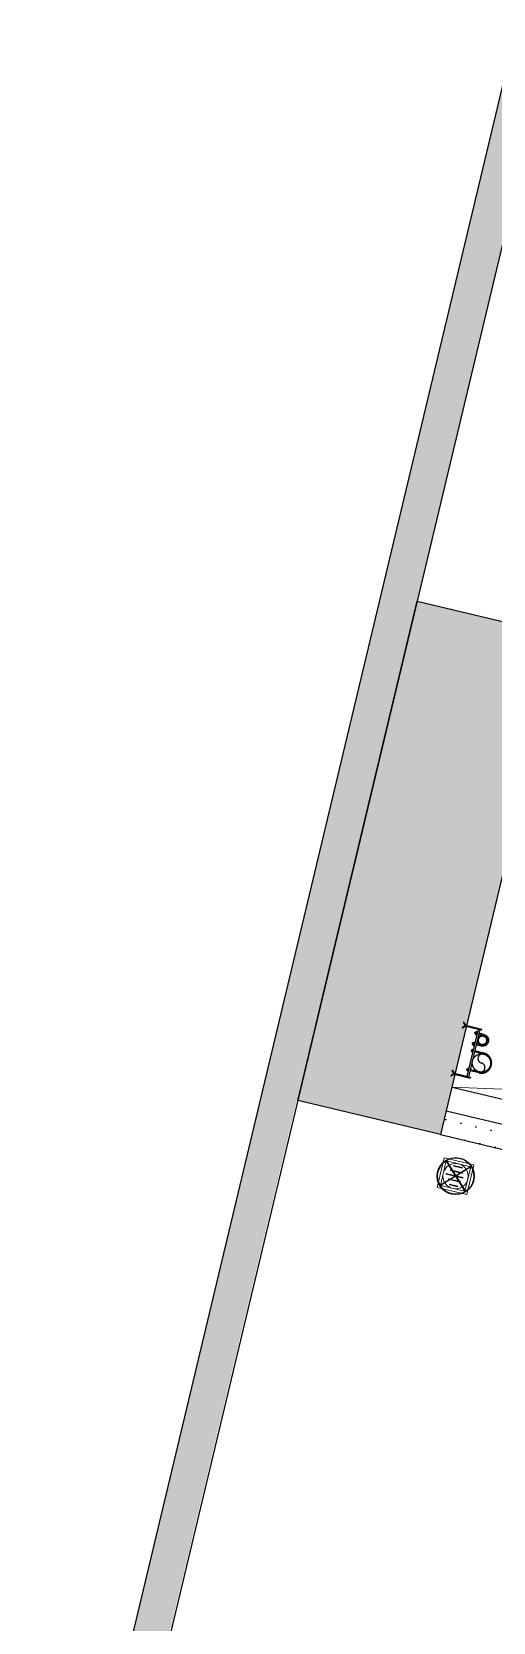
# Model space of a CAD drawing. Header units: millimetres. Extents: x 783817721 to 783927949, y 1443754877 to 1443839643.
# Drawn here: x 783887193 to 783889076, y 1443794551 to 1443801055 of the extents above; entities that cross this region are included whole.
import ezdxf

# ---------------------------------------------------------------- set-up
doc = ezdxf.new("R2010")
doc.units = ezdxf.units.MM
doc.header["$LTSCALE"] = 700
doc.linetypes.add('HIDDEN', pattern=[9.524999999999999, 6.35, -3.175])
doc.layers.get('0').update_dxf_attribs({"linetype": 'CONTINUOUS'})
for name, color, linetype in [('A-COL', 31, 'CONTINUOUS'), ('A-HATCH', 8, 'CONTINUOUS'), ('A-LOW WALL HT', 2, 'CONTINUOUS'), ('A-SERVICE', 254, 'HIDDEN'), ('A-SILL', 2, 'CONTINUOUS'), ('A-Title', 2, 'CONTINUOUS'), ('A-WALL 150', 6, 'CONTINUOUS'), ('LCS-PHE-COMMENTS', 1, 'CONTINUOUS'), ('PL-CLAMP', 31, 'CONTINUOUS')]:
    doc.layers.add(name, color=color, linetype=linetype)
doc.layers.add('A-CUTOUT BELOW', color=8, linetype='HIDDEN', lineweight=5)
doc.layers.add('A-PLUM-ELEM', color=24, linetype='CONTINUOUS', lineweight=13)

# ---------------------------------------------------------------- blocks, each defined once
blk = doc.blocks.new('col-2 -15')
at = {"layer": 'A-COL', "ltscale": 0.1}
h = blk.add_hatch(color=250, dxfattribs=at)
h.dxf.hatch_style = 1
h.paths.add_polyline_path([(61700.00008374453, 22800.00000071526), (62300.00008398294, 22800.00000047684), (62300.0000846386, 20700.00000023842), (61700.00008457899, 20700.00000023842)])
blk.add_lwpolyline([(61700.00008374453, 22800.00000071526), (62300.00008398294, 22800.00000047684), (62300.0000846386, 20700.00000023842), (61700.00008457899, 20700.00000023842)], close=True, dxfattribs=at)
blk = doc.blocks.new('*U452')
at = {"color": 250, "linetype": 'Continuous'}
for p, q in [((-24.99999999953434, -2.7e-15), (-24.64632800531362, 4.042489391964545)), ((-24.64632800531362, 4.042489391964545), (-24.62019382483952, 4.341204441673256)), ((-24.62019382483953, 4.341204441673256), (-23.65393896916322, 7.947316656117362)), ((-23.65393896916322, 7.947316656117362), (-23.49231551918203, 8.550503583141717)), ((-23.49231551918203, 8.550503583141717), (-22.07893514200895, 11.58150758330182)), ((-22.07893514200895, 11.58150758330182), (-21.65063509414529, 12.5)), ((-21.62540819258018, 4.042489391964545), (-21.99999999953433, -2.7e-15)), ((-21.65063509414529, 12.5), (-20.0252404226787, 14.82130416022426)), ((-21.54041643314533, 4.341204441673256), (-21.62540819258018, 4.042489391964545)), ((-20.51438904643017, 7.947316656117362), (-21.54041643314533, 4.341204441673256)), ((-20.21403764498838, 8.550503583141717), (-20.51438904643017, 7.947316656117362)), ((-18.70477698558585, 11.58150758330182), (-20.21403764498838, 8.550503583141717)), ((-20.0252404226787, 14.82130416022426), (-19.15111107750878, 16.06969024216348)), ((-19.15111107750878, 16.06969024216348), (-17.66442231950698, 17.55637900016527)), ((-18.01116370929047, 12.5), (-18.70477698558585, 11.58150758330182)), ((-16.25819617838884, 14.82130416022426), (-18.01116370929047, 12.5)), ((-17.66442231950698, 17.55637900016527), (-16.0696902416978, 19.15111107797444)), ((-14.88878188071935, 16.06969024216348), (-16.25819617838884, 14.82130416022426)), ((-16.0696902416978, 19.15111107797444), (-15.29494660894008, 19.69359240981138)), ((-15.29494660894008, 19.69359240981138), (-13.20046510172812, 21.16016414980203)), ((-13.25796199987798, 17.55637900016527), (-14.88878188071935, 16.06969024216348)), ((-10.68238126020549, 19.15111107797444), (-13.25796199987798, 17.55637900016527)), ((-13.20046510172812, 21.16016414980203), (-12.49999999953433, 21.65063509461096)), ((-12.49999999953433, 21.65063509461096), (-11.95204248819774, 21.90615187849076)), ((-11.95204248819774, 21.90615187849076), (-8.550503582676045, 23.4923155196477)), ((-9.806243826618182, 19.69359240981138), (-10.68238126020549, 19.15111107797444)), ((-6.020585781120161, 21.16016414980203), (-9.806243826618182, 19.69359240981138)), ((-8.550503582676045, 23.4923155196477), (-4.341204441207588, 24.62019382530519)), ((-3.396797971211404, 21.65063509461096), (-6.020585781120161, 21.16016414980203)), ((-4.341204441207588, 24.62019382530519), (4.656675e-10, 25)), ((-2.029903907726982, 21.90615187849076), (-3.396797971211404, 21.65063509461096)), ((4.656675e-10, 25), (4.341204442138963, 24.62019382530519)), ((3.396797972142723, 21.65063509461096), (2.029903908658303, 21.90615187849076)), ((6.020585782051481, 21.16016414980203), (3.396797972142723, 21.65063509461096)), ((4.341204442138937, 24.62019382530519), (8.550503583607394, 23.4923155196477)), ((9.806243827549505, 19.69359240981138), (6.020585782051481, 21.16016414980203)), ((8.550503583607393, 23.4923155196477), (11.95204248912907, 21.90615187849076)), ((10.68238126113681, 19.15111107797444), (9.806243827549505, 19.69359240981138)), ((13.25796200080931, 17.55637900016527), (10.68238126113681, 19.15111107797444)), ((11.95204248912907, 21.90615187849076), (12.50000000046566, 21.65063509461096)), ((12.50000000046566, 21.65063509461096), (13.20046510265946, 21.16016414980203)), ((13.20046510265946, 21.16016414980203), (15.29494660987142, 19.69359240981138)), ((14.88878188165068, 16.06969024216348), (13.25796200080931, 17.55637900016527)), ((16.25819617932016, 14.82130416022426), (14.88878188165068, 16.06969024216348)), ((15.29494660987142, 19.69359240981138), (16.06969024262914, 19.15111107797444)), ((16.06969024262914, 19.15111107797444), (17.66442232043832, 17.55637900016527)), ((18.0111637102218, 12.5), (16.25819617932016, 14.82130416022426)), ((17.66442232043832, 17.55637900016527), (19.15111107844011, 16.06969024216348)), ((18.70477698651718, 11.58150758330182), (18.0111637102218, 12.5)), ((20.21403764591971, 8.550503583141717), (18.70477698651718, 11.58150758330182)), ((19.15111107844011, 16.06969024216348), (20.02524042361004, 14.82130416022426)), ((20.02524042361004, 14.82130416022426), (21.65063509507664, 12.5)), ((20.5143890473615, 7.947316656117362), (20.21403764591971, 8.550503583141717)), ((21.54041643407666, 4.341204441673256), (20.5143890473615, 7.947316656117362)), ((21.62540819351151, 4.042489391964545), (21.54041643407666, 4.341204441673256)), ((22.00000000046566, -2.7e-15), (21.62540819351151, 4.042489391964545)), ((21.65063509507664, 12.5), (22.07893514294028, 11.58150758330182)), ((22.07893514294028, 11.58150758330182), (23.49231552011337, 8.550503583141717)), ((23.49231552011337, 8.550503583141717), (23.65393897009456, 7.947316656117362)), ((23.65393897009456, 7.947316656117362), (24.62019382577086, 4.341204441673256)), ((24.62019382577086, 4.341204441673256), (24.64632800624496, 4.042489391964545)), ((24.64632800624496, 4.042489391964545), (25.00000000046566, -2.7e-15)), ((-24.64632800531364, -4.042489391964549), (-24.99999999953434, -2.7e-15)), ((-24.62019382483954, -4.341204441673265), (-24.64632800531364, -4.042489391964549)), ((-23.65393896916323, -7.947316656117367), (-24.62019382483954, -4.341204441673265)), ((-23.49231551918204, -8.550503583141722), (-23.65393896916323, -7.947316656117367)), ((-22.07893514200895, -11.58150758330183), (-23.49231551918204, -8.550503583141722)), ((-21.6506350941453, -12.5), (-22.07893514200895, -11.58150758330183)), ((-21.99999999953433, -2.7e-15), (-21.62540819258019, -4.042489391964549)), ((-20.02524042267872, -14.82130416022426), (-21.6506350941453, -12.5)), ((-21.62540819258019, -4.042489391964549), (-21.54041643314533, -4.341204441673265)), ((-21.54041643314533, -4.341204441673265), (-20.51438904643017, -7.947316656117367)), ((-20.51438904643017, -7.947316656117367), (-20.21403764498838, -8.550503583141722)), ((-20.21403764498838, -8.550503583141722), (-18.70477698558585, -11.58150758330183)), ((-19.15111107750879, -16.06969024216348), (-20.02524042267872, -14.82130416022426)), ((-17.664422319507, -17.55637900016527), (-19.15111107750879, -16.06969024216348)), ((-18.70477698558585, -11.58150758330183), (-18.01116370929047, -12.5)), ((-18.01116370929047, -12.5), (-16.25819617838884, -14.82130416022426)), ((-16.06969024169782, -19.15111107797444), (-17.664422319507, -17.55637900016527)), ((-16.25819617838884, -14.82130416022426), (-14.88878188071935, -16.06969024216348)), ((-15.29494660894011, -19.69359240981136), (-16.06969024169782, -19.15111107797444)), ((-13.20046510172814, -21.16016414980202), (-15.29494660894011, -19.69359240981136)), ((-14.88878188071935, -16.06969024216348), (-13.25796199987798, -17.55637900016527)), ((-13.25796199987798, -17.55637900016527), (-10.68238126020548, -19.15111107797444)), ((-12.49999999953434, -21.65063509461096), (-13.20046510172814, -21.16016414980202)), ((-11.95204248819776, -21.90615187849076), (-12.49999999953434, -21.65063509461096)), ((-8.550503582676061, -23.4923155196477), (-11.95204248819776, -21.90615187849076)), ((-10.68238126020548, -19.15111107797444), (-9.806243826618175, -19.69359240981136)), ((-9.806243826618175, -19.69359240981136), (-6.020585781120152, -21.16016414980202)), ((-4.341204441207601, -24.6201938253052), (-8.550503582676061, -23.4923155196477)), ((-6.020585781120152, -21.16016414980202), (-3.396797971211376, -21.65063509461096)), ((4.656551e-10, -25), (-4.341204441207601, -24.6201938253052)), ((-3.396797971211376, -21.65063509461096), (-2.029903907726974, -21.90615187849076)), ((4.341204442138871, -24.6201938253052), (4.656551e-10, -25)), ((2.02990390865831, -21.90615187849076), (3.396797972142703, -21.65063509461096)), ((3.396797972142703, -21.65063509461096), (6.020585782051473, -21.16016414980202)), ((8.550503583607357, -23.4923155196477), (4.341204442138899, -24.6201938253052)), ((6.020585782051481, -21.16016414980202), (9.806243827549501, -19.69359240981136)), ((11.95204248912907, -21.90615187849076), (8.550503583607362, -23.4923155196477)), ((9.806243827549501, -19.69359240981136), (10.6823812611368, -19.15111107797444)), ((10.6823812611368, -19.15111107797444), (13.25796200080929, -17.55637900016527)), ((12.50000000046565, -21.65063509461096), (11.95204248912907, -21.90615187849076)), ((13.20046510265945, -21.16016414980202), (12.50000000046565, -21.65063509461096)), ((15.29494660987141, -19.69359240981136), (13.20046510265945, -21.16016414980202)), ((13.2579620008093, -17.55637900016527), (14.88878188165067, -16.06969024216348)), ((14.88878188165067, -16.06969024216348), (16.25819617932014, -14.82130416022426)), ((16.06969024262912, -19.15111107797444), (15.29494660987141, -19.69359240981136)), ((17.6644223204383, -17.55637900016527), (16.06969024262912, -19.15111107797444)), ((16.25819617932014, -14.82130416022426), (18.01116371022178, -12.5)), ((19.15111107844009, -16.06969024216348), (17.6644223204383, -17.55637900016527)), ((18.01116371022178, -12.5), (18.70477698651717, -11.58150758330183)), ((18.70477698651717, -11.58150758330183), (20.2140376459197, -8.550503583141722)), ((20.02524042361002, -14.82130416022426), (19.15111107844009, -16.06969024216348)), ((21.65063509507661, -12.5), (20.02524042361002, -14.82130416022426)), ((20.2140376459197, -8.550503583141722), (20.51438904736149, -7.947316656117367)), ((20.51438904736149, -7.947316656117367), (21.54041643407664, -4.341204441673265)), ((21.54041643407664, -4.341204441673265), (21.6254081935115, -4.042489391964549)), ((21.6254081935115, -4.042489391964549), (22.00000000046566, -2.7e-15)), ((22.07893514294026, -11.58150758330183), (21.65063509507661, -12.5)), ((23.49231552011335, -8.550503583141722), (22.07893514294026, -11.58150758330183)), ((23.65393897009453, -7.947316656117367), (23.49231552011335, -8.550503583141722)), ((24.62019382577084, -4.341204441673265), (23.65393897009453, -7.947316656117367)), ((24.64632800624494, -4.042489391964549), (24.62019382577084, -4.341204441673265)), ((25.00000000046566, -2.7e-15), (24.64632800624494, -4.042489391964549))]:
    blk.add_line(p, q, dxfattribs=at)
at = {"color": 250, "linetype": 'Continuous', "extrusion": (0, 0, -1)}
for points in [[(24.64632800531362, 4.042489391964545), (21.99999999953433, -2.7e-15), (24.99999999953434, -2.7e-15)], [(24.62019382483952, 4.341204441673256), (21.62540819258018, 4.042489391964545), (24.64632800531362, 4.042489391964545)], [(24.64632800531362, 4.042489391964545), (21.62540819258018, 4.042489391964545), (21.99999999953433, -2.7e-15)], [(23.65393896916322, 7.947316656117362), (21.54041643314533, 4.341204441673256), (24.62019382483953, 4.341204441673256)], [(24.62019382483952, 4.341204441673256), (21.54041643314533, 4.341204441673256), (21.62540819258018, 4.042489391964545)], [(23.49231551918203, 8.550503583141717), (20.51438904643017, 7.947316656117362), (23.65393896916322, 7.947316656117362)], [(23.65393896916322, 7.947316656117362), (20.51438904643017, 7.947316656117362), (21.54041643314533, 4.341204441673256)], [(22.07893514200895, 11.58150758330182), (20.21403764498838, 8.550503583141717), (23.49231551918203, 8.550503583141717)], [(23.49231551918203, 8.550503583141717), (20.21403764498838, 8.550503583141717), (20.51438904643017, 7.947316656117362)], [(21.65063509414529, 12.5), (18.70477698558585, 11.58150758330182), (22.07893514200895, 11.58150758330182)], [(22.07893514200895, 11.58150758330182), (18.70477698558585, 11.58150758330182), (20.21403764498838, 8.550503583141717)], [(20.0252404226787, 14.82130416022426), (18.01116370929047, 12.5), (21.65063509414529, 12.5)], [(21.65063509414529, 12.5), (18.01116370929047, 12.5), (18.70477698558585, 11.58150758330182)], [(19.15111107750878, 16.06969024216348), (16.25819617838884, 14.82130416022426), (20.0252404226787, 14.82130416022426)], [(20.0252404226787, 14.82130416022426), (16.25819617838884, 14.82130416022426), (18.01116370929047, 12.5)], [(17.66442231950698, 17.55637900016527), (14.88878188071935, 16.06969024216348), (19.15111107750878, 16.06969024216348)], [(19.15111107750878, 16.06969024216348), (14.88878188071935, 16.06969024216348), (16.25819617838884, 14.82130416022426)], [(16.0696902416978, 19.15111107797444), (13.25796199987798, 17.55637900016527), (17.66442231950698, 17.55637900016527)], [(17.66442231950698, 17.55637900016527), (13.25796199987798, 17.55637900016527), (14.88878188071935, 16.06969024216348)], [(15.29494660894008, 19.69359240981138), (10.68238126020549, 19.15111107797444), (16.0696902416978, 19.15111107797444)], [(16.0696902416978, 19.15111107797444), (10.68238126020549, 19.15111107797444), (13.25796199987798, 17.55637900016527)], [(13.20046510172812, 21.16016414980203), (9.806243826618182, 19.69359240981138), (15.29494660894008, 19.69359240981138)], [(15.29494660894008, 19.69359240981138), (9.806243826618182, 19.69359240981138), (10.68238126020549, 19.15111107797444)], [(12.49999999953433, 21.65063509461096), (6.020585781120161, 21.16016414980203), (13.20046510172812, 21.16016414980203)], [(13.20046510172812, 21.16016414980203), (6.020585781120161, 21.16016414980203), (9.806243826618182, 19.69359240981138)], [(11.95204248819774, 21.90615187849076), (3.396797971211404, 21.65063509461096), (12.49999999953433, 21.65063509461096)], [(12.49999999953433, 21.65063509461096), (3.396797971211404, 21.65063509461096), (6.020585781120161, 21.16016414980203)], [(8.550503582676045, 23.4923155196477), (-11.95204248912907, 21.90615187849076), (11.95204248819774, 21.90615187849076)], [(11.95204248819774, 21.90615187849076), (2.029903907726982, 21.90615187849076), (3.396797971211404, 21.65063509461096)], [(4.341204441207588, 24.62019382530519), (-8.550503583607394, 23.4923155196477), (8.550503582676045, 23.4923155196477)], [(8.550503582676045, 23.4923155196477), (-8.550503583607393, 23.4923155196477), (-11.95204248912907, 21.90615187849076)], [(-4.656675e-10, 25), (-4.341204442138963, 24.62019382530519), (4.341204441207588, 24.62019382530519)], [(4.341204441207588, 24.62019382530519), (-4.341204442138937, 24.62019382530519), (-8.550503583607394, 23.4923155196477)], [(-2.029903908658303, 21.90615187849076), (-12.50000000046566, 21.65063509461096), (-3.396797972142723, 21.65063509461096)], [(-2.029903908658303, 21.90615187849076), (-11.95204248912907, 21.90615187849076), (-12.50000000046566, 21.65063509461096)], [(-3.396797972142723, 21.65063509461096), (-13.20046510265946, 21.16016414980203), (-6.020585782051481, 21.16016414980203)], [(-3.396797972142723, 21.65063509461096), (-12.50000000046566, 21.65063509461096), (-13.20046510265946, 21.16016414980203)], [(-6.020585782051481, 21.16016414980203), (-15.29494660987142, 19.69359240981138), (-9.806243827549505, 19.69359240981138)], [(-6.020585782051481, 21.16016414980203), (-13.20046510265946, 21.16016414980203), (-15.29494660987142, 19.69359240981138)], [(-9.806243827549505, 19.69359240981138), (-16.06969024262914, 19.15111107797444), (-10.68238126113681, 19.15111107797444)], [(-9.806243827549505, 19.69359240981138), (-15.29494660987142, 19.69359240981138), (-16.06969024262914, 19.15111107797444)], [(-10.68238126113681, 19.15111107797444), (-17.66442232043832, 17.55637900016527), (-13.25796200080931, 17.55637900016527)], [(-10.68238126113681, 19.15111107797444), (-16.06969024262914, 19.15111107797444), (-17.66442232043832, 17.55637900016527)], [(-13.25796200080931, 17.55637900016527), (-19.15111107844011, 16.06969024216348), (-14.88878188165068, 16.06969024216348)], [(-13.25796200080931, 17.55637900016527), (-17.66442232043832, 17.55637900016527), (-19.15111107844011, 16.06969024216348)], [(-14.88878188165068, 16.06969024216348), (-20.02524042361004, 14.82130416022426), (-16.25819617932016, 14.82130416022426)], [(-14.88878188165068, 16.06969024216348), (-19.15111107844011, 16.06969024216348), (-20.02524042361004, 14.82130416022426)], [(-16.25819617932016, 14.82130416022426), (-21.65063509507664, 12.5), (-18.0111637102218, 12.5)], [(-16.25819617932016, 14.82130416022426), (-20.02524042361004, 14.82130416022426), (-21.65063509507664, 12.5)], [(-18.0111637102218, 12.5), (-22.07893514294028, 11.58150758330182), (-18.70477698651718, 11.58150758330182)], [(-18.0111637102218, 12.5), (-21.65063509507664, 12.5), (-22.07893514294028, 11.58150758330182)], [(-18.70477698651718, 11.58150758330182), (-23.49231552011337, 8.550503583141717), (-20.21403764591971, 8.550503583141717)], [(-18.70477698651718, 11.58150758330182), (-22.07893514294028, 11.58150758330182), (-23.49231552011337, 8.550503583141717)], [(-20.21403764591971, 8.550503583141717), (-23.65393897009456, 7.947316656117362), (-20.5143890473615, 7.947316656117362)], [(-20.21403764591971, 8.550503583141717), (-23.49231552011337, 8.550503583141717), (-23.65393897009456, 7.947316656117362)], [(-20.5143890473615, 7.947316656117362), (-24.62019382577086, 4.341204441673256), (-21.54041643407666, 4.341204441673256)], [(-20.5143890473615, 7.947316656117362), (-23.65393897009456, 7.947316656117362), (-24.62019382577086, 4.341204441673256)], [(-21.54041643407666, 4.341204441673256), (-24.64632800624496, 4.042489391964545), (-21.62540819351151, 4.042489391964545)], [(-21.54041643407666, 4.341204441673256), (-24.62019382577086, 4.341204441673256), (-24.64632800624496, 4.042489391964545)], [(-21.62540819351151, 4.042489391964545), (-25.00000000046566, -2.7e-15), (-22.00000000046566, -2.7e-15)], [(-21.62540819351151, 4.042489391964545), (-24.64632800624496, 4.042489391964545), (-25.00000000046566, -2.7e-15)], [(24.99999999953434, -2.7e-15), (21.62540819258019, -4.042489391964549), (24.64632800531364, -4.042489391964549)], [(24.99999999953434, -2.7e-15), (21.99999999953433, -2.7e-15), (21.62540819258019, -4.042489391964549)], [(24.64632800531364, -4.042489391964549), (21.54041643314533, -4.341204441673265), (24.62019382483954, -4.341204441673265)], [(24.64632800531364, -4.042489391964549), (21.62540819258019, -4.042489391964549), (21.54041643314533, -4.341204441673265)], [(24.62019382483954, -4.341204441673265), (20.51438904643017, -7.947316656117367), (23.65393896916323, -7.947316656117367)], [(24.62019382483954, -4.341204441673265), (21.54041643314533, -4.341204441673265), (20.51438904643017, -7.947316656117367)], [(23.65393896916323, -7.947316656117367), (20.21403764498838, -8.550503583141722), (23.49231551918204, -8.550503583141722)], [(23.65393896916323, -7.947316656117367), (20.51438904643017, -7.947316656117367), (20.21403764498838, -8.550503583141722)], [(23.49231551918204, -8.550503583141722), (18.70477698558585, -11.58150758330183), (22.07893514200895, -11.58150758330183)], [(23.49231551918204, -8.550503583141722), (20.21403764498838, -8.550503583141722), (18.70477698558585, -11.58150758330183)], [(22.07893514200895, -11.58150758330183), (18.01116370929047, -12.5), (21.6506350941453, -12.5)], [(22.07893514200895, -11.58150758330183), (18.70477698558585, -11.58150758330183), (18.01116370929047, -12.5)], [(21.6506350941453, -12.5), (16.25819617838884, -14.82130416022426), (20.02524042267872, -14.82130416022426)], [(21.6506350941453, -12.5), (18.01116370929047, -12.5), (16.25819617838884, -14.82130416022426)], [(20.02524042267872, -14.82130416022426), (14.88878188071935, -16.06969024216348), (19.15111107750879, -16.06969024216348)], [(20.02524042267872, -14.82130416022426), (16.25819617838884, -14.82130416022426), (14.88878188071935, -16.06969024216348)], [(19.15111107750879, -16.06969024216348), (13.25796199987798, -17.55637900016527), (17.664422319507, -17.55637900016527)], [(19.15111107750879, -16.06969024216348), (14.88878188071935, -16.06969024216348), (13.25796199987798, -17.55637900016527)], [(17.664422319507, -17.55637900016527), (10.68238126020548, -19.15111107797444), (16.06969024169782, -19.15111107797444)], [(17.664422319507, -17.55637900016527), (13.25796199987798, -17.55637900016527), (10.68238126020548, -19.15111107797444)], [(16.06969024169782, -19.15111107797444), (9.806243826618175, -19.69359240981136), (15.29494660894011, -19.69359240981136)], [(16.06969024169782, -19.15111107797444), (10.68238126020548, -19.15111107797444), (9.806243826618175, -19.69359240981136)], [(15.29494660894011, -19.69359240981136), (6.020585781120152, -21.16016414980202), (13.20046510172814, -21.16016414980202)], [(15.29494660894011, -19.69359240981136), (9.806243826618175, -19.69359240981136), (6.020585781120152, -21.16016414980202)], [(13.20046510172814, -21.16016414980202), (3.396797971211376, -21.65063509461096), (12.49999999953434, -21.65063509461096)], [(13.20046510172814, -21.16016414980202), (6.020585781120152, -21.16016414980202), (3.396797971211376, -21.65063509461096)], [(12.49999999953434, -21.65063509461096), (2.029903907726974, -21.90615187849076), (11.95204248819776, -21.90615187849076)], [(12.49999999953434, -21.65063509461096), (3.396797971211376, -21.65063509461096), (2.029903907726974, -21.90615187849076)], [(11.95204248819776, -21.90615187849076), (-8.550503583607362, -23.4923155196477), (8.550503582676061, -23.4923155196477)], [(11.95204248819776, -21.90615187849076), (-11.95204248912907, -21.90615187849076), (-8.550503583607362, -23.4923155196477)], [(8.550503582676061, -23.4923155196477), (-4.341204442138899, -24.6201938253052), (4.341204441207601, -24.6201938253052)], [(8.550503582676061, -23.4923155196477), (-8.550503583607357, -23.4923155196477), (-4.341204442138899, -24.6201938253052)], [(4.341204441207601, -24.6201938253052), (-4.341204442138871, -24.6201938253052), (-4.656551e-10, -25)], [(-3.396797972142703, -21.65063509461096), (-11.95204248912907, -21.90615187849076), (-2.02990390865831, -21.90615187849076)], [(-6.020585782051473, -21.16016414980202), (-12.50000000046565, -21.65063509461096), (-3.396797972142703, -21.65063509461096)], [(-3.396797972142703, -21.65063509461096), (-12.50000000046565, -21.65063509461096), (-11.95204248912907, -21.90615187849076)], [(-9.806243827549501, -19.69359240981136), (-13.20046510265945, -21.16016414980202), (-6.020585782051481, -21.16016414980202)], [(-6.020585782051473, -21.16016414980202), (-13.20046510265945, -21.16016414980202), (-12.50000000046565, -21.65063509461096)], [(-10.6823812611368, -19.15111107797444), (-15.29494660987141, -19.69359240981136), (-9.806243827549501, -19.69359240981136)], [(-9.806243827549501, -19.69359240981136), (-15.29494660987141, -19.69359240981136), (-13.20046510265945, -21.16016414980202)], [(-13.25796200080929, -17.55637900016527), (-16.06969024262912, -19.15111107797444), (-10.6823812611368, -19.15111107797444)], [(-10.6823812611368, -19.15111107797444), (-16.06969024262912, -19.15111107797444), (-15.29494660987141, -19.69359240981136)], [(-14.88878188165067, -16.06969024216348), (-17.6644223204383, -17.55637900016527), (-13.2579620008093, -17.55637900016527)], [(-13.25796200080929, -17.55637900016527), (-17.6644223204383, -17.55637900016527), (-16.06969024262912, -19.15111107797444)], [(-16.25819617932014, -14.82130416022426), (-19.15111107844009, -16.06969024216348), (-14.88878188165067, -16.06969024216348)], [(-14.88878188165067, -16.06969024216348), (-19.15111107844009, -16.06969024216348), (-17.6644223204383, -17.55637900016527)], [(-18.01116371022178, -12.5), (-20.02524042361002, -14.82130416022426), (-16.25819617932014, -14.82130416022426)], [(-16.25819617932014, -14.82130416022426), (-20.02524042361002, -14.82130416022426), (-19.15111107844009, -16.06969024216348)], [(-18.70477698651717, -11.58150758330183), (-21.65063509507661, -12.5), (-18.01116371022178, -12.5)], [(-18.01116371022178, -12.5), (-21.65063509507661, -12.5), (-20.02524042361002, -14.82130416022426)], [(-20.2140376459197, -8.550503583141722), (-22.07893514294026, -11.58150758330183), (-18.70477698651717, -11.58150758330183)], [(-18.70477698651717, -11.58150758330183), (-22.07893514294026, -11.58150758330183), (-21.65063509507661, -12.5)], [(-20.51438904736149, -7.947316656117367), (-23.49231552011335, -8.550503583141722), (-20.2140376459197, -8.550503583141722)], [(-20.2140376459197, -8.550503583141722), (-23.49231552011335, -8.550503583141722), (-22.07893514294026, -11.58150758330183)], [(-21.54041643407664, -4.341204441673265), (-23.65393897009453, -7.947316656117367), (-20.51438904736149, -7.947316656117367)], [(-20.51438904736149, -7.947316656117367), (-23.65393897009453, -7.947316656117367), (-23.49231552011335, -8.550503583141722)], [(-21.6254081935115, -4.042489391964549), (-24.62019382577084, -4.341204441673265), (-21.54041643407664, -4.341204441673265)], [(-21.54041643407664, -4.341204441673265), (-24.62019382577084, -4.341204441673265), (-23.65393897009453, -7.947316656117367)], [(-22.00000000046566, -2.7e-15), (-24.64632800624494, -4.042489391964549), (-21.6254081935115, -4.042489391964549)], [(-21.6254081935115, -4.042489391964549), (-24.64632800624494, -4.042489391964549), (-24.62019382577084, -4.341204441673265)], [(-22.00000000046566, -2.7e-15), (-25.00000000046566, -2.7e-15), (-24.64632800624494, -4.042489391964549)]]:
    blk.add_solid(points, dxfattribs=at)
blk = doc.blocks.new('HWS')
at = {"linetype": 'ByBlock'}
for radius in [25, 22]:
    blk.add_circle((4.656613e-10, 0), radius, dxfattribs=at)
at = {"layer": 'PL-CLAMP', "linetype": 'Continuous'}
for p, q in [((-36.30854811004247, 39.19999996080878), (-36.30854811004247, 34.99999994272366)), ((-21.49145191130811, 40.99999996721453), (-34.50854812096805, 40.99999996721453)), ((-31.00000001539593, 34.99999994272366), (-31.00000001539593, 45.68196207418804)), ((-30.99999999953434, -2.91038e-11), (-30.99999999965076, 25.00000000090222)), ((-26.80000000595465, 47.48196208085572), (-29.2000000263215, 47.48196208085572)), ((-25.00000001688022, 34.99999994272366), (-25.00000001688022, 45.68196207418804)), ((-24.99999999953434, 0), (-24.99999999965075, 25.00000000093133)), ((-19.69145192220457, 39.19999996080878), (-19.69145192220457, 34.99999994272366)), ((19.6914519231359, 39.199999992823), (19.6914519231359, 34.99999997473788)), ((21.49145191223943, 40.99999999921418), (34.50854812189938, 40.99999999921418)), ((25.00000001781155, 34.99999997473788), (25.00000001781155, 45.68196210618772)), ((25.00000000040746, 0), (25.00000000058208, 25.00000000093133)), ((26.80000000688597, 47.4819621128554), (29.20000002722373, 47.4819621128554)), ((31.00000001632725, 34.99999997473788), (31.00000001632725, 45.68196210618772)), ((31.00000000040746, -4.36557e-11), (31.00000000058208, 25.00000000088768)), ((36.30854811097379, 39.199999992823), (36.30854811097379, 34.99999997473788))]:
    blk.add_line(p, q, dxfattribs=at)
for centre, radius, start, end in [((-34.50854812085163, 39.19999996080878), 1.80000000835396, 90, 180), ((-29.20000002617598, 45.68196207444997), 1.80000000835396, 90, 180), ((4.656613e-10, 4.656613e-10), 31.0000000000582, 180, 0), ((-26.80000000580913, 45.68196207444997), 1.80000000835396, 0, 90), ((-21.49145191116259, 39.19999996080878), 1.80000000835396, 0, 90), ((21.4914519120648, 39.199999992823), 1.80000000835396, 90, 180), ((26.80000000674045, 45.68196210646418), 1.80000000835396, 90, 180), ((29.20000002710732, 45.68196210646418), 1.80000000835396, 0, 90), ((34.50854812175385, 39.199999992823), 1.80000000835396, 0, 90)]:
    blk.add_arc(centre, radius, start, end, dxfattribs=at)
at = {"color": 250, "linetype": 'Continuous'}
blk.add_blockref('*U452', (0, 0), dxfattribs=at)
blk = doc.blocks.new('A$C0B1D7722')
at = {"layer": 'A-PLUM-ELEM'}
for points in [[(-62.50000000014551, 62.5), (-62.50000000014551, -62.5), (62.5, -62.5), (62.5, 62.5)], [(51.56249999476132, -51.56250000116415), (51.56250000116415, 51.56249999505235), (-51.56249999519786, 51.56250000116415), (-51.56250000160071, -51.56249999476132)], [(39.63283216673881, -1.333490250981412), (39.63283216673881, 1.23387181572616), (-31.23995015956462, 1.23387181572616), (-31.23995015956462, -1.333490250981412)], [(25.77374162635533, 16.99695987673476), (25.77374162635533, 19.56432194344234), (-24.3525143993611, 19.56432194344234), (-24.3525143993611, 16.99695987673476)], [(16.18892789439996, 40.40350901905912), (16.18892789439996, 37.83614695235157), (-18.19095612576347, 37.83614695235157), (-18.19095612576347, 40.40350901905912)], [(25.77374162635533, -16.99695987673476), (25.77374162635533, -19.56432194344234), (-24.3525143993611, -19.56432194344234), (-24.3525143993611, -16.99695987673476)], [(16.18892789439996, -40.40350901905912), (16.18892789439996, -37.83614695235157), (-18.19095612576347, -37.83614695235157), (-18.19095612576347, -40.40350901905912)]]:
    blk.add_lwpolyline(points, close=True, dxfattribs=at)
blk.add_circle((-1.455192e-10, 0), 51.56249999815234, dxfattribs=at)
blk = doc.blocks.new('A$C7d5ec4e2')
at = {"layer": 'A-SERVICE', "ltscale": 0.1}
for p, q in [((-8914.246047377586, -2979.804519891739, 2.715946407679735e-05), (-8915.66026121378, -2981.218732833862, 2.715946407678108e-05)), ((-8904.104236364365, -2992.774758815765, 2.715946407678108e-05), (-8915.66026121378, -2981.218732833862, 2.715946407678108e-05)), ((-8903.27580922842, -2990.77475810051, 2.715946407679735e-05), (-8914.246047377586, -2979.804519891739, 2.715946407679735e-05)), ((-8904.104236364365, -2992.774758815765, 2.715946407678108e-05), (-8915.53680074215, -3004.207322120667, 2.715946407664955e-05)), ((-8915.53680074215, -3004.207322120667, 2.715946407664955e-05), (-8914.122587382793, -3005.621536016464, 2.715946407664954e-05)), ((-8903.275809288025, -2994.774758338928, 2.715946407677435e-05), (-8914.122587382793, -3005.621536016464, 2.715946407664954e-05)), ((-8914.246054828167, -3181.986340522766, 2.715947835133424e-05), (-8915.660268366337, -3183.400554418564, 2.715947835131797e-05)), ((-8904.104243278503, -3194.956579446793, 2.715947835131797e-05), (-8915.660268366337, -3183.400554418564, 2.715947835131797e-05)), ((-8903.275816082954, -3192.956579446793, 2.715947835133425e-05), (-8914.246054828167, -3181.986340522766, 2.715947835133424e-05)), ((-8904.104243278503, -3194.956579446793, 2.715947835131797e-05), (-8915.536808133125, -3206.389143943787, 2.715947835118644e-05)), ((-8915.536808133125, -3206.389143943787, 2.715947835118644e-05), (-8914.12259465456, -3207.803357601166, 2.715947835118643e-05)), ((-8903.275816321373, -3196.956579685211, 2.715947835131123e-05), (-8914.12259465456, -3207.803357601166, 2.715947835118643e-05))]:
    blk.add_line(p, q, dxfattribs=at)
at = {"layer": 'A-SERVICE'}
for p, q in [((-8903.275810301304, -2990.774758338928, 2.715946423619735e-05), (-8836.51563745737, -2990.774762392044, -6.828655017586698e-06)), ((-8903.275809288025, -2994.774758338928, 2.715946407677434e-05), (-8836.515636503696, -2994.774760961533, -6.82865501760971e-06)), ((-8850.018223583698, -3192.956580400467, -6.828648153072122e-06), (-8850.018217384815, -2994.774760723114, -6.828648151932026e-06)), ((-8843.250002980232, -3192.95658159256, -6.828648153111059e-06), (-8843.249998271465, -2994.774760723114, -6.828648151970962e-06)), ((-8903.275816082954, -3196.956579685211, 2.715947835131123e-05), (-8836.515642940998, -3196.956580400467, -6.828640902472817e-06)), ((-8903.275814175606, -3192.956580400467, 2.715947819193424e-05), (-8836.515641987324, -3192.956581354141, -6.828640902449805e-06))]:
    blk.add_line(p, q, dxfattribs=at)
at = {"layer": 'A-SERVICE', "linetype": 'Continuous'}
for p, q in [((-8858.578610771556, -3086.002034462523, -2.259625361668031e-05), (-8858.578610818493, -3087.638398112773, -2.259625361668972e-05)), ((-8850.068182005622, -3084.774761986808, -2.259625361672221e-05), (-8857.351338004148, -3084.774761777723, -2.259625361668031e-05)), ((-8850.06818212334, -3088.865671077082, -2.259625361674574e-05), (-8857.351338121867, -3088.865670867997, -2.259625361670384e-05)), ((-8854.159091045, -3082.382569979304, -2.259625361668491e-05), (-8854.159091300327, -3091.257862849546, -2.259625361673597e-05)), ((-8852.931818277193, -3081.155297294682, -2.259625361668491e-05), (-8850.068181901424, -3081.155297377397, -2.259625361670139e-05)), ((-8852.93181860257, -3092.485135604751, -2.259625361675009e-05), (-8850.068182227535, -3092.485135686513, -2.259625361676656e-05)), ((-8858.578613085827, -3166.729307207115, -2.259625361714471e-05), (-8858.578613039268, -3165.092943557242, -2.25962536171353e-05)), ((-8850.068184273332, -3163.865671080574, -2.25962536171772e-05), (-8857.35134027186, -3163.865670871867, -2.25962536171353e-05)), ((-8850.068184390673, -3167.956580171047, -2.259625361720073e-05), (-8857.351340388825, -3167.956579962339, -2.259625361715883e-05)), ((-8854.159093567285, -3170.348771943491, -2.259625361719096e-05), (-8854.159093313086, -3161.473479073447, -2.25962536171399e-05)), ((-8852.931820545678, -3160.246206388628, -2.25962536171399e-05), (-8850.068184170268, -3160.246206470767, -2.259625361715638e-05)), ((-8852.931820869904, -3171.576044698716, -2.259625361720508e-05), (-8850.068184494115, -3171.576044780657, -2.259625361722156e-05))]:
    blk.add_line(p, q, dxfattribs=at)
at = {"layer": 'A-SERVICE', "lineweight": 25}
for p, q in [((-8805.750000186625, -3084.774763259973, -6.828655018477169e-06), (-8843.250000177735, -3084.774762182437, -6.82865501826144e-06)), ((-8805.750000304166, -3088.865672350883, -6.828648152727976e-06), (-8843.250000295275, -3088.865671273346, -6.828648152512247e-06)), ((-8805.750002454159, -3163.865672347707, -6.828648153159434e-06), (-8843.250002446539, -3163.865671275886, -6.828648152943705e-06)), ((-8805.750002571083, -3167.956581438616, -6.828641287410241e-06), (-8843.250002563464, -3167.956580366795, -6.828641287194512e-06))]:
    blk.add_line(p, q, dxfattribs=at)
at = {"layer": 'A-SERVICE'}
for points, elevation in [([(-8836.515636563301, -2994.774761676788), (-8836.51563745737, -2990.774762392044)], -6.828648152186692e-06), ([(-8836.515636563301, -2994.774761676788), (-8836.51563745737, -2990.774762392044)], -6.828648152186692e-06), ([(-8836.51564180851, -3192.956580638885), (-8836.515642940998, -3196.956580400467)], -6.828648153372811e-06), ([(-8836.51564180851, -3192.956580638885), (-8836.515642940998, -3196.956580400467)], -6.828648153372811e-06)]:
    blk.add_lwpolyline(points, dxfattribs=dict(at, elevation=elevation))
at = {"layer": 'A-SERVICE', "lineweight": 25}
blk.add_circle((-8805.750001369637, -3126.365672348342, -6.828648152943705e-06), 37.50000000018998, dxfattribs=at)
at = {"layer": 'A-SERVICE', "linetype": 'Continuous'}
for centre, start, end in [((-8857.351338040879, -3086.002034497546, -2.259625361668737e-05), 89.99999835648573, 179.9999983832356), ((-8857.351338087816, -3087.6383981474, -2.259625361669678e-05), 179.9999983832356, 269.9999983564857), ((-8852.931818312793, -3082.382570014307, -2.259625361669197e-05), 89.99999835648573, 179.9999983832356), ((-8852.931818567744, -3091.257862884173, -2.259625361674303e-05), 179.9999983832356, 269.9999983564857), ((-8857.351340308212, -3165.092943592643, -2.259625361714236e-05), 89.99999835648573, 179.9999983298887), ((-8857.35134035515, -3166.729307242496, -2.259625361715177e-05), 179.9999983298887, 269.9999983564857), ((-8852.931820580881, -3161.473479108848, -2.259625361714696e-05), 89.99999835648573, 179.9999983298887), ((-8852.931820834701, -3170.348771978694, -2.259625361719802e-05), 179.9999983298887, 269.9999983564857)]:
    blk.add_arc(centre, 1.22727273295932, start, end, dxfattribs=at)
at = {"layer": 'A-SERVICE'}
for centre, start, end in [((-8805.750000833092, -3107.615672348342, -6.828648152835841e-06), 89.99999835648573, 269.9999983564857), ((-8805.750001908722, -3145.115672349612, -6.82864815305157e-06), 269.9999983564857, 89.99999835648573)]:
    blk.add_arc(centre, 18.75000000008928, start, end, dxfattribs=at)
at = {"layer": 'A-SERVICE', "lineweight": 25}
blk.add_arc((-8805.750001369637, -3126.365672348977, -6.828648152943705e-06), 41.5909090911873, 270.0004830331542, 89.99999835648573, dxfattribs=at)
at = {"layer": 'A-SERVICE', "xscale": -0.8000000000000006, "yscale": 0.8000000000000004, "zscale": 0.8, "rotation": 89.99999817502447}
blk.add_blockref('HWS', (-8823.249998748302, -3034.974762439728, -6.828655064717285e-06), dxfattribs=at)
at = {"layer": 'A-SERVICE', "rotation": 179.9999981801725}
blk.add_blockref('A$C0B1D7722', (-8801.393570780754, -3600.793080329895, -1.008175858850538e-05), dxfattribs=at)
blk = doc.blocks.new('A$C3df1e9b8')
at = {"layer": 'A-Title'}
blk.add_blockref('A$C7d5ec4e2', (66974.99810868502, 3000.044127464294), dxfattribs=at)

msp = doc.modelspace()

# ---------------------------------------------------------------- hatches: boundary and pattern name
at = {"layer": 'A-HATCH'}
h = msp.add_hatch(dxfattribs=at)
h.set_pattern_fill('CROSS', color=256, scale=9.999999999999995, angle=3.774722192838826e-05, style=0)
h.set_pattern_definition([(346.5826028830893, (783888814.2766608, 1443798714.851827), (76.50154433363684, 47.03204986568832), [31.74999999999999, -95.24999999999996]), (76.58260288308942, (783888826.0346733, 1443798695.726441), (-47.03204986568832, 76.50154433363684), [31.74999999999999, -95.24999999999997])])
h.paths.add_polyline_path([(783892818.077288, 1443801923.40658), (783892783.2708945, 1443801777.500738), (783893220.9883484, 1443801673.081576), (783893255.7947415, 1443801818.987418)])
h.paths.add_polyline_path([(783887923.6129043, 1443795843.174771), (783888065.5219359, 1443795809.321832), (783888262.7581644, 1443796636.121605), (783888120.8491327, 1443796669.974544)])
h.paths.add_polyline_path([(783888065.5219358, 1443795809.321832), (783887923.6129045, 1443795843.174771), (783887192.6786433, 1443792779.152067), (783890888.9599955, 1443791897.390101), (783890923.7663887, 1443792043.295943), (783890194.2372426, 1443792217.327894), (783890159.4308496, 1443792071.422055), (783890256.7013515, 1443792048.217808), (783890159.4308498, 1443792071.422055), (783890194.2372425, 1443792217.327894), (783888297.4612997, 1443792669.811006), (783888262.6549069, 1443792523.905167), (783887338.5845692, 1443792744.345657), (783887373.3909615, 1443792890.251496), (783887369.3940673, 1443792891.204971), (783887472.3206549, 1443793322.665662)])
h.paths.add_polyline_path([(783892783.2708945, 1443801777.500738), (783892818.0772883, 1443801923.406581), (783890629.4896523, 1443802445.502479), (783890594.6832588, 1443802299.596636)])
h.paths.add_polyline_path([(783888898.191911, 1443799928.538342), (783889044.0977539, 1443799893.731948), (783889589.3979226, 1443802179.590179), (783889670.6128407, 1443802520.037146), (783889670.6129203, 1443802520.037127), (783889705.4193133, 1443802665.94297), (783889559.513391, 1443802700.749382)])
h.paths.add_polyline_path([(783889044.0977536, 1443799893.731948), (783888898.1919111, 1443799928.538342), (783888120.8491327, 1443796669.974544), (783888262.7581645, 1443796636.121605), (783888754.0444824, 1443798677.849951)])
at = {"layer": 'A-LOW WALL HT'}
h = msp.add_hatch(dxfattribs=at)
h.set_pattern_fill('DOTS', color=1, scale=39.99999999999998, angle=3.798389681901799e-05)
h.set_pattern_definition([(346.5826409141853, (783820671.9506751, 1443800474.84538), (45.61810967520755, 54.39945376252169), [0, -63.49999999999999])])
h.paths.add_polyline_path([(783892678.7354475, 1443795736.879901), (783892581.4639616, 1443795760.080291), (783892778.7013166, 1443796586.882373), (783892875.9728025, 1443796563.681983)])
h.paths.add_polyline_path([(783888885.1848353, 1443796641.848459), (783892678.7351427, 1443795736.879973), (783892655.5314133, 1443795639.611928), (783888861.9811062, 1443796544.580414)])

# ---------------------------------------------------------------- linework, layer by layer
at = {"layer": 'A-CUTOUT BELOW'}
for p, q in [((783892778.7024832, 1443796586.884774, -3.009139561680583e-08), (783888908.3890841, 1443796739.118966, -1.504565320441046e-08)), ((783888908.4244817, 1443796739.140356, -1.50456532041352e-08), (783892778.7095, 1443796586.914188, -3.009139561651902e-08))]:
    msp.add_line(p, q, dxfattribs=at)
at = {"layer": 'A-LOW WALL HT'}
for p, q in [((783888885.183603, 1443796641.848694, -1.504563613164438e-08), (783892581.4639798, 1443795760.081573, -3.009138565767689e-08)), ((783888861.9792131, 1443796544.578163, -1.504563518315738e-08), (783892655.5301208, 1443795639.606652, -3.009138470918926e-08))]:
    msp.add_line(p, q, dxfattribs=at)
at = {"layer": 'A-SILL'}
msp.add_line((783888908.3879939, 1443796739.119225, -1.504563708013139e-08), (783892604.6687467, 1443795857.35368, -3.009138660617928e-08), dxfattribs=at)
at = {"layer": 'A-WALL 150'}
for p, q in [((783889559.5133909, 1443802700.749381, -1.504559676943845e-08), (783887192.6786432, 1443792779.152067, -1.504569351511285e-08)), ((783889589.3980055, 1443802179.590133), (783887999.9059607, 1443795516.556692, -1.504566648323226e-08)), ((783887999.9059607, 1443795516.556692, -1.504566648323226e-08), (783887338.584486, 1443792744.345674, -1.504569351511191e-08))]:
    msp.add_line(p, q, dxfattribs=at)
at = {"layer": 'LCS-PHE-COMMENTS', "color": 1}
for points, elevation in [([(783888986.8536972, 1443796414.121491), (783888859.0708499, 1443796335.562318)], -1.009680424584663e-05), ([(783888988.2899761, 1443796414.697762), (783888860.5070248, 1443796336.138756)], 2.14564600089724e-08), ([(783888988.3048263, 1443796414.760014), (783888860.5218748, 1443796336.201009)], 2.14564600089724e-08), ([(783888883.6826863, 1443796438.733329), (783888962.2418604, 1443796310.950481)], -1.009680125483133e-05), ([(783888885.1189972, 1443796439.309735), (783888963.6780034, 1443796311.526784)], 2.145646000897306e-08), ([(783888885.1338472, 1443796439.371987), (783888963.6928532, 1443796311.589036)], 2.145646000897306e-08)]:
    msp.add_lwpolyline(points, dxfattribs=dict(at, elevation=elevation))
for centre in [(783888922.9622732, 1443796374.841905, -1.009680274983598e-05), (783888924.3985004, 1443796375.418259, 2.145496399830673e-08), (783888924.4133505, 1443796375.480511, 2.145496399830672e-08)]:
    msp.add_circle(centre, 74.99999999999986, dxfattribs=at)

# ---------------------------------------------------------------- block references
at = {"rotation": 346.5826028830894}
msp.add_blockref('A$C3df1e9b8', (783832476.5208341, 1443810458.170673, -1.504565083355612e-08), dxfattribs=at)
at = {"layer": 'A-COL', "rotation": 346.5826406508676}
msp.add_blockref('col-2 -15', (783823459.138127, 1443790865.826888, -1.504585143858407e-08), dxfattribs=at)

doc.saveas('drawing.dxf')
